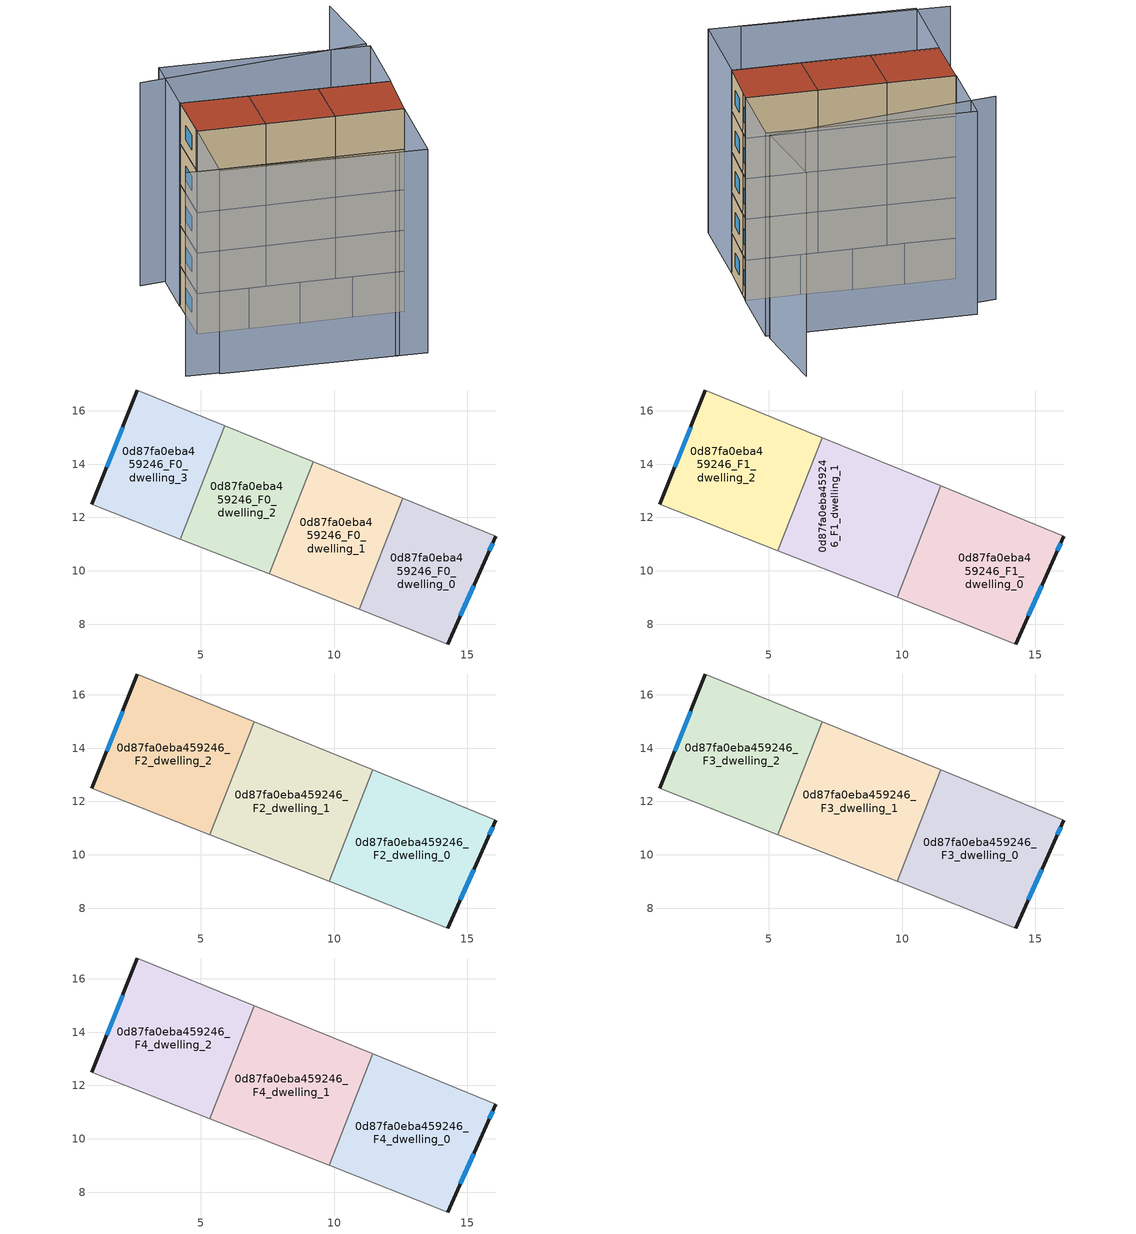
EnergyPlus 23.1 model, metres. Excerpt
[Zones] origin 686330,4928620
0d87fa0eba459246_F0_dwelling_0
 floor ground (EU_floor_Construction): 16.06,11.3 15.7,10.49 14.27,7.26 10.95,8.56 12.57,12.72 z0
 wall outside (EU_wall_Construction): 14.27,7.26 15.7,10.49 16.06,11.3 z0:3
 wall adiabatic (EU_wall_Construction): 10.95,8.56 14.27,7.26 / 16.06,11.3 12.57,12.72 z0:3
 wall to 0d87fa0eba459246_F0_dwelling_1 (EU_wall_Construction): 12.57,12.72 10.95,8.56 z0:3
 window (EU_Window_Construction): 15.81,10.75 15.94,11.04 / 14.73,8.31 15.23,9.44 z0.98:2.02
0d87fa0eba459246_F0_dwelling_1
 floor ground (EU_floor_Construction): 12.57,12.72 10.95,8.56 7.57,9.88 9.22,14.09 z0
 wall adiabatic (EU_wall_Construction): 7.57,9.88 10.95,8.56 / 12.57,12.72 9.22,14.09 z0:3
 wall to 0d87fa0eba459246_F0_dwelling_2 (EU_wall_Construction): 9.22,14.09 7.57,9.88 z0:3
0d87fa0eba459246_F0_dwelling_2
 floor ground (EU_floor_Construction): 9.22,14.09 7.57,9.88 4.24,11.19 5.91,15.44 z0
 wall adiabatic (EU_wall_Construction): 4.24,11.19 7.57,9.88 / 9.22,14.09 5.91,15.44 z0:3
 wall to 0d87fa0eba459246_F0_dwelling_3 (EU_wall_Construction): 5.91,15.44 4.24,11.19 z0:3
0d87fa0eba459246_F0_dwelling_3
 floor ground (EU_floor_Construction): 5.91,15.44 4.24,11.19 0.93,12.49 2.64,16.78 z0
 wall outside (EU_wall_Construction): 2.64,16.78 0.93,12.49 z0:3
 wall adiabatic (EU_wall_Construction): 0.93,12.49 4.24,11.19 / 5.91,15.44 2.64,16.78 z0:3
 window (EU_Window_Construction): 2.08,15.38 1.48,13.88 z0.98:2.02
0d87fa0eba459246_F1_dwelling_0
 floor to 0d87fa0eba459246_F0_dwelling_0 (EU_floor_Construction): 16.06,11.3 15.7,10.49 14.27,7.26 10.95,8.56 12.57,12.72 z3
 floor to 0d87fa0eba459246_F0_dwelling_1 (EU_floor_Construction): 12.57,12.72 10.95,8.56 9.82,9 11.45,13.18 z3
 wall outside (EU_wall_Construction): 14.27,7.26 15.7,10.49 16.06,11.3 z3:6
 wall adiabatic (EU_wall_Construction): 9.82,9 14.27,7.26 / 16.06,11.3 11.45,13.18 z3:6
 wall to 0d87fa0eba459246_F1_dwelling_1 (EU_wall_Construction): 11.45,13.18 9.82,9 z3:6
 window (EU_Window_Construction): 15.81,10.75 15.94,11.04 / 14.73,8.31 15.23,9.44 z3.98:5.02
0d87fa0eba459246_F1_dwelling_1
 floor to 0d87fa0eba459246_F0_dwelling_1 (EU_floor_Construction): 11.45,13.18 9.82,9 7.57,9.88 9.22,14.09 z3
 floor to 0d87fa0eba459246_F0_dwelling_2 (EU_floor_Construction): 9.22,14.09 7.57,9.88 5.35,10.76 7.01,14.99 z3
 wall adiabatic (EU_wall_Construction): 5.35,10.76 9.82,9 / 11.45,13.18 7.01,14.99 z3:6
 wall to 0d87fa0eba459246_F1_dwelling_2 (EU_wall_Construction): 7.01,14.99 5.35,10.76 z3:6
0d87fa0eba459246_F1_dwelling_2
 floor to 0d87fa0eba459246_F0_dwelling_2 (EU_floor_Construction): 7.01,14.99 5.35,10.76 4.24,11.19 5.9,15.44 z3
 floor to 0d87fa0eba459246_F0_dwelling_3 (EU_floor_Construction): 5.9,15.44 4.24,11.19 0.93,12.49 2.64,16.78 z3
 wall outside (EU_wall_Construction): 2.64,16.78 0.93,12.49 z3:6
 wall adiabatic (EU_wall_Construction): 0.93,12.49 5.35,10.76 / 7.01,14.99 2.64,16.78 z3:6
 window (EU_Window_Construction): 2.08,15.38 1.48,13.88 z3.98:5.02
0d87fa0eba459246_F2_dwelling_0
 floor to 0d87fa0eba459246_F1_dwelling_0 (EU_floor_Construction): 16.06,11.3 15.7,10.49 14.27,7.26 9.82,9 11.45,13.18 z6
 wall outside (EU_wall_Construction): 14.27,7.26 15.7,10.49 16.06,11.3 z6:9
 wall adiabatic (EU_wall_Construction): 9.82,9 14.27,7.26 / 16.06,11.3 11.45,13.18 z6:9
 wall to 0d87fa0eba459246_F2_dwelling_1 (EU_wall_Construction): 11.45,13.18 9.82,9 z6:9
 window (EU_Window_Construction): 15.81,10.75 15.94,11.04 / 14.73,8.31 15.23,9.44 z6.98:8.02
0d87fa0eba459246_F2_dwelling_1
 floor to 0d87fa0eba459246_F1_dwelling_1 (EU_floor_Construction): 11.45,13.18 9.82,9 5.35,10.76 7.01,14.99 z6
 wall adiabatic (EU_wall_Construction): 5.35,10.76 9.82,9 / 11.45,13.18 7.01,14.99 z6:9
 wall to 0d87fa0eba459246_F2_dwelling_2 (EU_wall_Construction): 7.01,14.99 5.35,10.76 z6:9
0d87fa0eba459246_F2_dwelling_2
 floor to 0d87fa0eba459246_F1_dwelling_2 (EU_floor_Construction): 7.01,14.99 5.35,10.76 0.93,12.49 2.64,16.78 z6
 wall outside (EU_wall_Construction): 2.64,16.78 0.93,12.49 z6:9
 wall adiabatic (EU_wall_Construction): 0.93,12.49 5.35,10.76 / 7.01,14.99 2.64,16.78 z6:9
 window (EU_Window_Construction): 2.08,15.38 1.48,13.88 z6.98:8.02
0d87fa0eba459246_F3_dwelling_0
 floor to 0d87fa0eba459246_F2_dwelling_0 (EU_floor_Construction): 16.06,11.3 15.7,10.49 14.27,7.26 9.82,9 11.45,13.18 z9
 wall outside (EU_wall_Construction): 14.27,7.26 15.7,10.49 16.06,11.3 z9:12
 wall adiabatic (EU_wall_Construction): 9.82,9 14.27,7.26 / 16.06,11.3 11.45,13.18 z9:12
 wall to 0d87fa0eba459246_F3_dwelling_1 (EU_wall_Construction): 11.45,13.18 9.82,9 z9:12
 window (EU_Window_Construction): 15.81,10.75 15.94,11.04 / 14.73,8.31 15.23,9.44 z9.98:11.02
0d87fa0eba459246_F3_dwelling_1
 floor to 0d87fa0eba459246_F2_dwelling_1 (EU_floor_Construction): 11.45,13.18 9.82,9 5.35,10.76 7.01,14.99 z9
 wall adiabatic (EU_wall_Construction): 5.35,10.76 9.82,9 / 11.45,13.18 7.01,14.99 z9:12
 wall to 0d87fa0eba459246_F3_dwelling_2 (EU_wall_Construction): 7.01,14.99 5.35,10.76 z9:12
0d87fa0eba459246_F3_dwelling_2
 floor to 0d87fa0eba459246_F2_dwelling_2 (EU_floor_Construction): 7.01,14.99 5.35,10.76 0.93,12.49 2.64,16.78 z9
 wall outside (EU_wall_Construction): 2.64,16.78 0.93,12.49 z9:12
 wall adiabatic (EU_wall_Construction): 0.93,12.49 5.35,10.76 / 7.01,14.99 2.64,16.78 z9:12
 window (EU_Window_Construction): 2.08,15.38 1.48,13.88 z9.98:11.02
0d87fa0eba459246_F4_dwelling_0
 floor to 0d87fa0eba459246_F3_dwelling_0 (EU_floor_Construction): 16.06,11.3 15.7,10.49 14.27,7.26 9.82,9 11.45,13.18 z12
 wall outside (EU_wall_Construction): 14.27,7.26 15.7,10.49 16.06,11.3 z12:15
 wall adiabatic (EU_wall_Construction): 9.82,9 14.27,7.26 / 16.06,11.3 11.45,13.18 z12:15
 wall to 0d87fa0eba459246_F4_dwelling_1 (EU_wall_Construction): 11.45,13.18 9.82,9 z12:15
 window (EU_Window_Construction): 15.81,10.75 15.94,11.04 / 14.73,8.31 15.23,9.44 z12.98:14.02
 roof outside (EU_roof_Construction): 14.27,7.26 15.7,10.49 16.06,11.3 11.45,13.18 9.82,9 z15
0d87fa0eba459246_F4_dwelling_1
 floor to 0d87fa0eba459246_F3_dwelling_1 (EU_floor_Construction): 11.45,13.18 9.82,9 5.35,10.76 7.01,14.99 z12
 wall adiabatic (EU_wall_Construction): 5.35,10.76 9.82,9 / 11.45,13.18 7.01,14.99 z12:15
 wall to 0d87fa0eba459246_F4_dwelling_2 (EU_wall_Construction): 7.01,14.99 5.35,10.76 z12:15
 roof outside (EU_roof_Construction): 9.82,9 11.45,13.18 7.01,14.99 5.35,10.76 z15
0d87fa0eba459246_F4_dwelling_2
 floor to 0d87fa0eba459246_F3_dwelling_2 (EU_floor_Construction): 7.01,14.99 5.35,10.76 0.93,12.49 2.64,16.78 z12
 wall outside (EU_wall_Construction): 2.64,16.78 0.93,12.49 z12:15
 wall adiabatic (EU_wall_Construction): 0.93,12.49 5.35,10.76 / 7.01,14.99 2.64,16.78 z12:15
 window (EU_Window_Construction): 2.08,15.38 1.48,13.88 z12.98:14.02
 roof outside (EU_roof_Construction): 5.35,10.76 7.01,14.99 2.64,16.78 0.93,12.49 z15
shading: -3.58,7.6 9.91,1.83 / 19.83,23.37 18.27,17.07 / 18.27,17.07 2.41,21 / -1.53,6.57 1.03,12.75 / 1.03,12.75 14.27,7.26 / 14.27,7.26 11.71,1.09 / 11.71,1.09 -1.53,6.57 / 16.09,11.29 2.6,16.79 / 2.6,16.79 4.8,22.17 / 4.8,22.17 18.28,16.67 / 18.28,16.67 16.09,11.29 z0:15
[Building]
EU S2 Campaign: North Axis=0; Terrain=City; Solar Distribution=FullExterior
[Site:Location]
Bologna: Latitude=44.5; Longitude=11.25; Time Zone=1; Elevation=37
[SizingPeriod:WeatherFileDays]
AnnualSizingPeriod: Begin Month=1; Begin Day of Month=1; End Month=12; End Day of Month=31; Day of Week for Start Day=Monday; Use Weather File Daylight Saving Period=No; Use Weather File Rain and Snow Indicators=No
[MATERIAL]
EU_InternalMass_Material: Roughness=MediumRough; Thickness=0.1; Conductivity=1; Density=1800; Specific Heat=900; Thermal Absorptance=0.9; Solar Absorptance=0.7; Visible Absorptance=0.7
[MATERIAL:NOMASS] Roughness=MediumRough; Thermal Absorptance=0.9; Solar Absorptance=0.7; Visible Absorptance=0.7
Name | Thermal Resistance
EU_wall_NoMass | 0.905828
EU_roof_NoMass | 0.37593
EU_floor_NoMass | 0.67114
[WINDOWMATERIAL:SIMPLEGLAZINGSYSTEM]
EU_Window_SimpleGlazing: UFactor=4.52486; Solar Heat Gain Coefficient=0.85; Visible Transmittance=0.85
[CONSTRUCTION]
EU_wall_Construction: EU_wall_NoMass
EU_roof_Construction: EU_roof_NoMass
EU_floor_Construction: EU_floor_NoMass
EU_InternalMass_Construction: EU_InternalMass_Material
EU_Window_Construction: EU_Window_SimpleGlazing
[ZONE] Type=1; Multiplier=1; Ceiling Height=autocalculate; Floor Area=autocalculate; Part of Total Floor Area=Yes
Name | Volume
0d87fa0eba459246_F0_dwelling_0; 0d87fa0eba459246_F0_dwelling_3 | 48.8071
0d87fa0eba459246_F1_dwelling_0 | 65.0728
0d87fa0eba459246_F2_dwelling_0; 0d87fa0eba459246_F3_dwelling_0; 0d87fa0eba459246_F4_dwelling_0 | 65.0764
0d87fa0eba459246_F0_dwelling_1 | 48.8064
0d87fa0eba459246_F1_dwelling_1 | 65.0676
0d87fa0eba459246_F2_dwelling_1; 0d87fa0eba459246_F3_dwelling_1; 0d87fa0eba459246_F4_dwelling_1 | 65.0684
0d87fa0eba459246_F0_dwelling_2 | 48.7976
0d87fa0eba459246_F1_dwelling_2 | 65.0625
0d87fa0eba459246_F2_dwelling_2; 0d87fa0eba459246_F3_dwelling_2; 0d87fa0eba459246_F4_dwelling_2 | 65.0632
[INTERNALMASS] Construction=EU_InternalMass_Construction
Name | Zone or ZoneList | Surface Area
0d87fa0eba459246_F0_dwelling_0_EU_InternalMass | 0d87fa0eba459246_F0_dwelling_0 | 16.2691
0d87fa0eba459246_F0_dwelling_1_EU_InternalMass | 0d87fa0eba459246_F0_dwelling_1 | 16.2691
0d87fa0eba459246_F0_dwelling_2_EU_InternalMass | 0d87fa0eba459246_F0_dwelling_2 | 16.2659
0d87fa0eba459246_F0_dwelling_3_EU_InternalMass | 0d87fa0eba459246_F0_dwelling_3 | 16.2689
0d87fa0eba459246_F1_dwelling_0_EU_InternalMass | 0d87fa0eba459246_F1_dwelling_0 | 21.6919
0d87fa0eba459246_F1_dwelling_1_EU_InternalMass | 0d87fa0eba459246_F1_dwelling_1 | 21.6897
0d87fa0eba459246_F1_dwelling_2_EU_InternalMass | 0d87fa0eba459246_F1_dwelling_2 | 21.6875
0d87fa0eba459246_F2_dwelling_0_EU_InternalMass | 0d87fa0eba459246_F2_dwelling_0 | 21.6919
0d87fa0eba459246_F2_dwelling_1_EU_InternalMass | 0d87fa0eba459246_F2_dwelling_1 | 21.6897
0d87fa0eba459246_F2_dwelling_2_EU_InternalMass | 0d87fa0eba459246_F2_dwelling_2 | 21.6875
0d87fa0eba459246_F3_dwelling_0_EU_InternalMass | 0d87fa0eba459246_F3_dwelling_0 | 21.6919
0d87fa0eba459246_F3_dwelling_1_EU_InternalMass | 0d87fa0eba459246_F3_dwelling_1 | 21.6897
0d87fa0eba459246_F3_dwelling_2_EU_InternalMass | 0d87fa0eba459246_F3_dwelling_2 | 21.6875
0d87fa0eba459246_F4_dwelling_0_EU_InternalMass | 0d87fa0eba459246_F4_dwelling_0 | 21.6919
0d87fa0eba459246_F4_dwelling_1_EU_InternalMass | 0d87fa0eba459246_F4_dwelling_1 | 21.6897
0d87fa0eba459246_F4_dwelling_2_EU_InternalMass | 0d87fa0eba459246_F4_dwelling_2 | 21.6875
[OTHEREQUIPMENT] Fuel Type=Electricity; Design Level Calculation Method=Watts/Area; Power per Zone Floor Area=1; Fraction Latent=0; Fraction Radiant=0; Fraction Lost=0; Carbon Dioxide Generation Rate=0; EndUse Subcategory=EU_Step8_InternalGains
Name | Zone or ZoneList or Space or SpaceList | Schedule
EU_Step8_InternalGain_0d87fa0eba459246_F0_dwelling_0_f000 | 0d87fa0eba459246_F0_dwelling_0 | EU_Step8_GainSchedule_0d87fa0eba459246_F0_dwelling_0_f000
EU_Step8_InternalGain_0d87fa0eba459246_F0_dwelling_1_f000 | 0d87fa0eba459246_F0_dwelling_1 | EU_Step8_GainSchedule_0d87fa0eba459246_F0_dwelling_1_f000
EU_Step8_InternalGain_0d87fa0eba459246_F0_dwelling_2_f000 | 0d87fa0eba459246_F0_dwelling_2 | EU_Step8_GainSchedule_0d87fa0eba459246_F0_dwelling_2_f000
EU_Step8_InternalGain_0d87fa0eba459246_F0_dwelling_3_f000 | 0d87fa0eba459246_F0_dwelling_3 | EU_Step8_GainSchedule_0d87fa0eba459246_F0_dwelling_3_f000
EU_Step8_InternalGain_0d87fa0eba459246_F1_dwelling_0_f000 | 0d87fa0eba459246_F1_dwelling_0 | EU_Step8_GainSchedule_0d87fa0eba459246_F1_dwelling_0_f000
EU_Step8_InternalGain_0d87fa0eba459246_F1_dwelling_1_f000 | 0d87fa0eba459246_F1_dwelling_1 | EU_Step8_GainSchedule_0d87fa0eba459246_F1_dwelling_1_f000
EU_Step8_InternalGain_0d87fa0eba459246_F1_dwelling_2_f000 | 0d87fa0eba459246_F1_dwelling_2 | EU_Step8_GainSchedule_0d87fa0eba459246_F1_dwelling_2_f000
EU_Step8_InternalGain_0d87fa0eba459246_F2_dwelling_0_f000 | 0d87fa0eba459246_F2_dwelling_0 | EU_Step8_GainSchedule_0d87fa0eba459246_F2_dwelling_0_f000
EU_Step8_InternalGain_0d87fa0eba459246_F2_dwelling_1_f000 | 0d87fa0eba459246_F2_dwelling_1 | EU_Step8_GainSchedule_0d87fa0eba459246_F2_dwelling_1_f000
EU_Step8_InternalGain_0d87fa0eba459246_F2_dwelling_2_f000 | 0d87fa0eba459246_F2_dwelling_2 | EU_Step8_GainSchedule_0d87fa0eba459246_F2_dwelling_2_f000
EU_Step8_InternalGain_0d87fa0eba459246_F3_dwelling_0_f000 | 0d87fa0eba459246_F3_dwelling_0 | EU_Step8_GainSchedule_0d87fa0eba459246_F3_dwelling_0_f000
EU_Step8_InternalGain_0d87fa0eba459246_F3_dwelling_1_f000 | 0d87fa0eba459246_F3_dwelling_1 | EU_Step8_GainSchedule_0d87fa0eba459246_F3_dwelling_1_f000
EU_Step8_InternalGain_0d87fa0eba459246_F3_dwelling_2_f000 | 0d87fa0eba459246_F3_dwelling_2 | EU_Step8_GainSchedule_0d87fa0eba459246_F3_dwelling_2_f000
EU_Step8_InternalGain_0d87fa0eba459246_F4_dwelling_0_f000 | 0d87fa0eba459246_F4_dwelling_0 | EU_Step8_GainSchedule_0d87fa0eba459246_F4_dwelling_0_f000
EU_Step8_InternalGain_0d87fa0eba459246_F4_dwelling_1_f000 | 0d87fa0eba459246_F4_dwelling_1 | EU_Step8_GainSchedule_0d87fa0eba459246_F4_dwelling_1_f000
EU_Step8_InternalGain_0d87fa0eba459246_F4_dwelling_2_f000 | 0d87fa0eba459246_F4_dwelling_2 | EU_Step8_GainSchedule_0d87fa0eba459246_F4_dwelling_2_f000
[ZONEVENTILATION:DESIGNFLOWRATE] Schedule=EU_AlwaysOn; Design Flow Rate Calculation Method=AirChanges/Hour; Air Changes per Hour=0.73129; Ventilation Type=Natural; Fan Pressure Rise=0; Fan Total Efficiency=1; Constant Term Coefficient=1; Temperature Term Coefficient=0; Velocity Term Coefficient=0; Velocity Squared Term Coefficient=0; Minimum Indoor Temperature=-100; Maximum Indoor Temperature=100; Delta Temperature=-100; Minimum Outdoor Temperature=-100; Maximum Outdoor Temperature=100; Maximum Wind Speed=40
Name | Zone or ZoneList or Space or SpaceList
EU_ConstantAir_0d87fa0eba459246_F0_dwelling_0 | 0d87fa0eba459246_F0_dwelling_0
EU_ConstantAir_0d87fa0eba459246_F0_dwelling_1 | 0d87fa0eba459246_F0_dwelling_1
EU_ConstantAir_0d87fa0eba459246_F0_dwelling_2 | 0d87fa0eba459246_F0_dwelling_2
EU_ConstantAir_0d87fa0eba459246_F0_dwelling_3 | 0d87fa0eba459246_F0_dwelling_3
EU_ConstantAir_0d87fa0eba459246_F1_dwelling_0 | 0d87fa0eba459246_F1_dwelling_0
EU_ConstantAir_0d87fa0eba459246_F1_dwelling_1 | 0d87fa0eba459246_F1_dwelling_1
EU_ConstantAir_0d87fa0eba459246_F1_dwelling_2 | 0d87fa0eba459246_F1_dwelling_2
EU_ConstantAir_0d87fa0eba459246_F2_dwelling_0 | 0d87fa0eba459246_F2_dwelling_0
EU_ConstantAir_0d87fa0eba459246_F2_dwelling_1 | 0d87fa0eba459246_F2_dwelling_1
EU_ConstantAir_0d87fa0eba459246_F2_dwelling_2 | 0d87fa0eba459246_F2_dwelling_2
EU_ConstantAir_0d87fa0eba459246_F3_dwelling_0 | 0d87fa0eba459246_F3_dwelling_0
EU_ConstantAir_0d87fa0eba459246_F3_dwelling_1 | 0d87fa0eba459246_F3_dwelling_1
EU_ConstantAir_0d87fa0eba459246_F3_dwelling_2 | 0d87fa0eba459246_F3_dwelling_2
EU_ConstantAir_0d87fa0eba459246_F4_dwelling_0 | 0d87fa0eba459246_F4_dwelling_0
EU_ConstantAir_0d87fa0eba459246_F4_dwelling_1 | 0d87fa0eba459246_F4_dwelling_1
EU_ConstantAir_0d87fa0eba459246_F4_dwelling_2 | 0d87fa0eba459246_F4_dwelling_2
[HVACTEMPLATE:THERMOSTAT] Constant Heating Setpoint=20; Constant Cooling Setpoint=50
EU_HeatOnly_0d87fa0eba459246_F0_dwelling_0; EU_HeatOnly_0d87fa0eba459246_F0_dwelling_1; EU_HeatOnly_0d87fa0eba459246_F0_dwelling_2; EU_HeatOnly_0d87fa0eba459246_F0_dwelling_3; EU_HeatOnly_0d87fa0eba459246_F1_dwelling_0; EU_HeatOnly_0d87fa0eba459246_F1_dwelling_1; EU_HeatOnly_0d87fa0eba459246_F1_dwelling_2; EU_HeatOnly_0d87fa0eba459246_F2_dwelling_0; EU_HeatOnly_0d87fa0eba459246_F2_dwelling_1; EU_HeatOnly_0d87fa0eba459246_F2_dwelling_2; EU_HeatOnly_0d87fa0eba459246_F3_dwelling_0; EU_HeatOnly_0d87fa0eba459246_F3_dwelling_1; EU_HeatOnly_0d87fa0eba459246_F3_dwelling_2; EU_HeatOnly_0d87fa0eba459246_F4_dwelling_0; EU_HeatOnly_0d87fa0eba459246_F4_dwelling_1; EU_HeatOnly_0d87fa0eba459246_F4_dwelling_2
[HVACTEMPLATE:ZONE:IDEALLOADSAIRSYSTEM] System Availability Schedule=EU_AlwaysOn; Maximum Heating Supply Air Temperature=50; Minimum Cooling Supply Air Temperature=13; Maximum Heating Supply Air Humidity Ratio=0.0156; Minimum Cooling Supply Air Humidity Ratio=0.0077; Heating Limit=NoLimit; Cooling Limit=NoLimit; Heating Availability Schedule=EU_AlwaysOn; Cooling Availability Schedule=EU_CoolingOff; Dehumidification Control Type=ConstantSensibleHeatRatio; Cooling Sensible Heat Ratio=0.7; Dehumidification Setpoint=60; Humidification Control Type=None; Humidification Setpoint=30; Outdoor Air Method=None; Outdoor Air Flow Rate per Person=0.00944; Outdoor Air Flow Rate per Zone Floor Area=0; Outdoor Air Flow Rate per Zone=0; Demand Controlled Ventilation Type=None; Outdoor Air Economizer Type=NoEconomizer; Heat Recovery Type=None; Sensible Heat Recovery Effectiveness=0.7; Latent Heat Recovery Effectiveness=0.65
Name | Template Thermostat
0d87fa0eba459246_F0_dwelling_0 | EU_HeatOnly_0d87fa0eba459246_F0_dwelling_0
0d87fa0eba459246_F0_dwelling_1 | EU_HeatOnly_0d87fa0eba459246_F0_dwelling_1
0d87fa0eba459246_F0_dwelling_2 | EU_HeatOnly_0d87fa0eba459246_F0_dwelling_2
0d87fa0eba459246_F0_dwelling_3 | EU_HeatOnly_0d87fa0eba459246_F0_dwelling_3
0d87fa0eba459246_F1_dwelling_0 | EU_HeatOnly_0d87fa0eba459246_F1_dwelling_0
0d87fa0eba459246_F1_dwelling_1 | EU_HeatOnly_0d87fa0eba459246_F1_dwelling_1
0d87fa0eba459246_F1_dwelling_2 | EU_HeatOnly_0d87fa0eba459246_F1_dwelling_2
0d87fa0eba459246_F2_dwelling_0 | EU_HeatOnly_0d87fa0eba459246_F2_dwelling_0
0d87fa0eba459246_F2_dwelling_1 | EU_HeatOnly_0d87fa0eba459246_F2_dwelling_1
0d87fa0eba459246_F2_dwelling_2 | EU_HeatOnly_0d87fa0eba459246_F2_dwelling_2
0d87fa0eba459246_F3_dwelling_0 | EU_HeatOnly_0d87fa0eba459246_F3_dwelling_0
0d87fa0eba459246_F3_dwelling_1 | EU_HeatOnly_0d87fa0eba459246_F3_dwelling_1
0d87fa0eba459246_F3_dwelling_2 | EU_HeatOnly_0d87fa0eba459246_F3_dwelling_2
0d87fa0eba459246_F4_dwelling_0 | EU_HeatOnly_0d87fa0eba459246_F4_dwelling_0
0d87fa0eba459246_F4_dwelling_1 | EU_HeatOnly_0d87fa0eba459246_F4_dwelling_1
0d87fa0eba459246_F4_dwelling_2 | EU_HeatOnly_0d87fa0eba459246_F4_dwelling_2
[SIZING:ZONE] Zone Cooling Design Supply Air Temperature Input Method=SupplyAirTemperature; Zone Cooling Design Supply Air Temperature=13; Zone Heating Design Supply Air Temperature Input Method=SupplyAirTemperature; Zone Heating Design Supply Air Temperature=50; Zone Cooling Design Supply Air Humidity Ratio=0.008; Zone Heating Design Supply Air Humidity Ratio=0.008; Cooling Design Air Flow Method=DesignDay; Cooling Design Air Flow Rate=0; Cooling Minimum Air Flow per Zone Floor Area=0.000762; Cooling Minimum Air Flow=0; Cooling Minimum Air Flow Fraction=0.2; Heating Design Air Flow Method=DesignDay; Heating Design Air Flow Rate=0; Heating Maximum Air Flow per Zone Floor Area=0.002032; Heating Maximum Air Flow=0.141576; Heating Maximum Air Flow Fraction=0.3; Account for Dedicated Outdoor Air System=No; Dedicated Outdoor Air System Control Strategy=NeutralSupplyAir; Dedicated Outdoor Air Low Setpoint Temperature for Design=autosize; Dedicated Outdoor Air High Setpoint Temperature for Design=autosize; Zone Load Sizing Method=Sensible Load Only No Latent Load; Zone Latent Cooling Design Supply Air Humidity Ratio Input Method=HumidityRatioDifference; Zone Cooling Design Supply Air Humidity Ratio Difference=0.005; Zone Latent Heating Design Supply Air Humidity Ratio Input Method=HumidityRatioDifference; Zone Humidification Design Supply Air Humidity Ratio Difference=0.005
0d87fa0eba459246_F0_dwelling_0; 0d87fa0eba459246_F0_dwelling_1; 0d87fa0eba459246_F0_dwelling_2; 0d87fa0eba459246_F0_dwelling_3; 0d87fa0eba459246_F1_dwelling_0; 0d87fa0eba459246_F1_dwelling_1; 0d87fa0eba459246_F1_dwelling_2; 0d87fa0eba459246_F2_dwelling_0; 0d87fa0eba459246_F2_dwelling_1; 0d87fa0eba459246_F2_dwelling_2; 0d87fa0eba459246_F3_dwelling_0; 0d87fa0eba459246_F3_dwelling_1; 0d87fa0eba459246_F3_dwelling_2; 0d87fa0eba459246_F4_dwelling_0; 0d87fa0eba459246_F4_dwelling_1; 0d87fa0eba459246_F4_dwelling_2
[SCHEDULE:CONSTANT]
Name | Hourly Value
EU_AlwaysOn | 1
EU_CoolingOff | 0
[SCHEDULE:FILE] Column Number=1; Rows to Skip at Top=0; Number of Hours of Data=8760; Column Separator=Comma; Interpolate to Timestep=No; Minutes per Item=60; Adjust Schedule for Daylight Savings=Yes
Name | File
EU_Step8_GainSchedule_0d87fa0eba459246_F0_dwelling_0_f000 | ../../schedules/0d87fa0eba459246/0d87fa0eba459246_F0_dwelling_0_f000_gain.csv
EU_Step8_GainSchedule_0d87fa0eba459246_F0_dwelling_1_f000 | ../../schedules/0d87fa0eba459246/0d87fa0eba459246_F0_dwelling_1_f000_gain.csv
EU_Step8_GainSchedule_0d87fa0eba459246_F0_dwelling_2_f000 | ../../schedules/0d87fa0eba459246/0d87fa0eba459246_F0_dwelling_2_f000_gain.csv
EU_Step8_GainSchedule_0d87fa0eba459246_F0_dwelling_3_f000 | ../../schedules/0d87fa0eba459246/0d87fa0eba459246_F0_dwelling_3_f000_gain.csv
EU_Step8_GainSchedule_0d87fa0eba459246_F1_dwelling_0_f000 | ../../schedules/0d87fa0eba459246/0d87fa0eba459246_F1_dwelling_0_f000_gain.csv
EU_Step8_GainSchedule_0d87fa0eba459246_F1_dwelling_1_f000 | ../../schedules/0d87fa0eba459246/0d87fa0eba459246_F1_dwelling_1_f000_gain.csv
EU_Step8_GainSchedule_0d87fa0eba459246_F1_dwelling_2_f000 | ../../schedules/0d87fa0eba459246/0d87fa0eba459246_F1_dwelling_2_f000_gain.csv
EU_Step8_GainSchedule_0d87fa0eba459246_F2_dwelling_0_f000 | ../../schedules/0d87fa0eba459246/0d87fa0eba459246_F2_dwelling_0_f000_gain.csv
EU_Step8_GainSchedule_0d87fa0eba459246_F2_dwelling_1_f000 | ../../schedules/0d87fa0eba459246/0d87fa0eba459246_F2_dwelling_1_f000_gain.csv
EU_Step8_GainSchedule_0d87fa0eba459246_F2_dwelling_2_f000 | ../../schedules/0d87fa0eba459246/0d87fa0eba459246_F2_dwelling_2_f000_gain.csv
EU_Step8_GainSchedule_0d87fa0eba459246_F3_dwelling_0_f000 | ../../schedules/0d87fa0eba459246/0d87fa0eba459246_F3_dwelling_0_f000_gain.csv
EU_Step8_GainSchedule_0d87fa0eba459246_F3_dwelling_1_f000 | ../../schedules/0d87fa0eba459246/0d87fa0eba459246_F3_dwelling_1_f000_gain.csv
EU_Step8_GainSchedule_0d87fa0eba459246_F3_dwelling_2_f000 | ../../schedules/0d87fa0eba459246/0d87fa0eba459246_F3_dwelling_2_f000_gain.csv
EU_Step8_GainSchedule_0d87fa0eba459246_F4_dwelling_0_f000 | ../../schedules/0d87fa0eba459246/0d87fa0eba459246_F4_dwelling_0_f000_gain.csv
EU_Step8_GainSchedule_0d87fa0eba459246_F4_dwelling_1_f000 | ../../schedules/0d87fa0eba459246/0d87fa0eba459246_F4_dwelling_1_f000_gain.csv
EU_Step8_GainSchedule_0d87fa0eba459246_F4_dwelling_2_f000 | ../../schedules/0d87fa0eba459246/0d87fa0eba459246_F4_dwelling_2_f000_gain.csv
